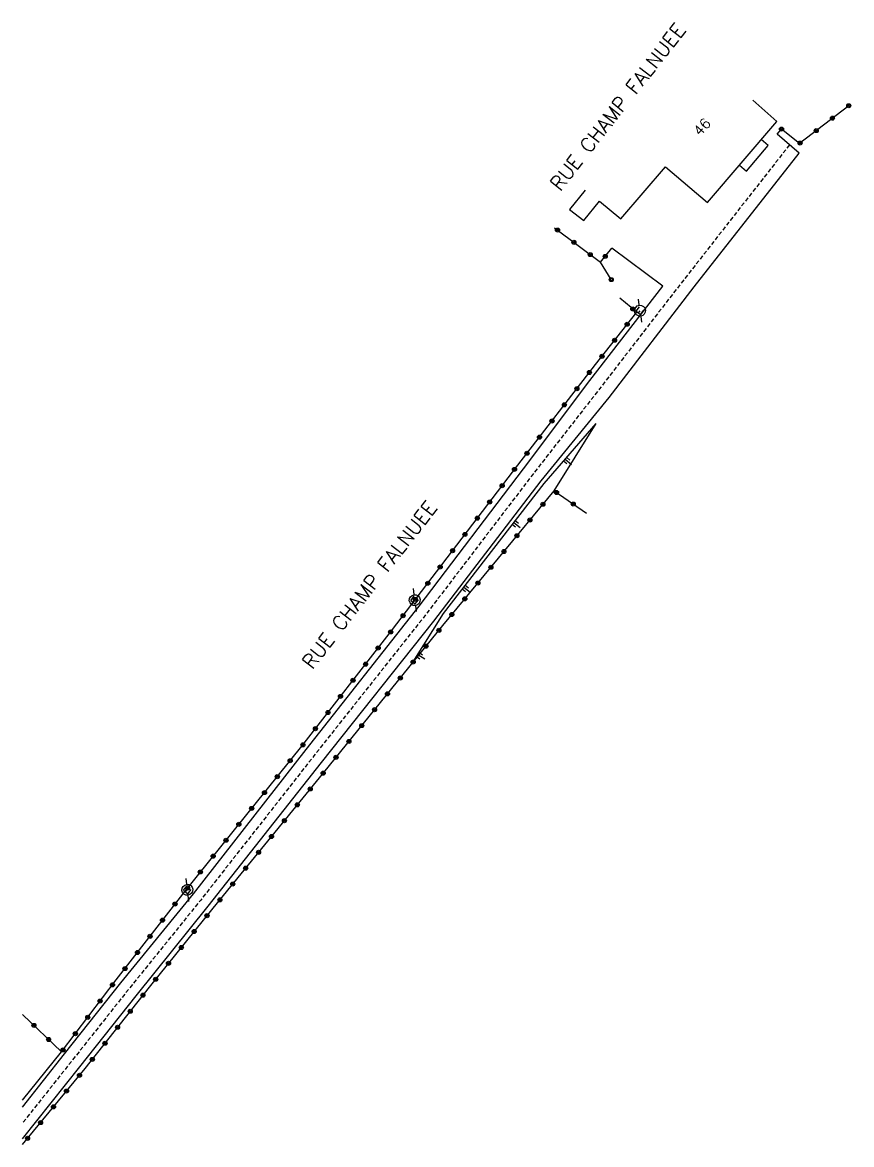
# Model space of a CAD drawing. Header units: millimetres. Extents: x 151000 to 152000, y 128000 to 129000.
# Drawn here: x 151000 to 151101.4, y 128634.4 to 128771.7 of the extents above; entities that cross this region are included whole.
import ezdxf
from ezdxf.enums import TextEntityAlignment as Align

# ---------------------------------------------------------------- set-up
doc = ezdxf.new("R2010")
doc.units = ezdxf.units.MM
doc.linetypes.add('DASHED', pattern=[0.75, 0.5, -0.25])
doc.layers.get('0').update_dxf_attribs({"linetype": 'CONTINUOUS'})
for name, color, linetype in [('W0001', 6, 'DASHED'), ('W0008', 7, 'CONTINUOUS'), ('W0100', 7, 'CONTINUOUS'), ('W0211', 2, 'CONTINUOUS'), ('W0322', 7, 'CONTINUOUS'), ('W0330', 7, 'CONTINUOUS'), ('W0334', 7, 'CONTINUOUS'), ('W0471', 7, 'CONTINUOUS'), ('W0989', 7, 'CONTINUOUS'), ('W0991', 7, 'CONTINUOUS')]:
    doc.layers.add(name, color=color, linetype=linetype)
doc.styles.get("Standard").update_dxf_attribs({"font": 'romans.shx', "width": 0.85})

# ---------------------------------------------------------------- blocks, each defined once
blk = doc.blocks.new('t322o')
at = {"color": 0, "linetype": 'Continuous'}
for radius in [0.25, 0.15]:
    blk.add_circle((0, 0), radius, dxfattribs=at)
blk = doc.blocks.new('t211o')
at = {"color": 0, "linetype": 'Continuous'}
for p, q in [((-0.29, 0.5), (-0.29, 0)), ((0, 1), (0, 0)), ((0.29, 0.5), (0.29, 0))]:
    blk.add_line(p, q, dxfattribs=at)
blk = doc.blocks.new('T471')
for p, q in [((-0.333334, 0.333334), (-0.333334, -0.333334)), ((-0.333334, 0.333334), (0.333334, 0.333334)), ((-0.333334, 0), (0, 0)), ((0.500001, 0.500001), (1.000002, 1.000002)), ((-0.500001, -0.500001), (-1.000002, -1.000002)), ((-0.333334, -0.333334), (0.333334, -0.333334))]:
    blk.add_line(p, q)
blk.add_ellipse((0, 0), major_axis=(0.471405, 0.471405), ratio=1, start_param=5.4977871438, end_param=11.780972451)

msp = doc.modelspace()

# ---------------------------------------------------------------- linework, layer by layer
at = {"layer": 'W0001', "flags": 128}
msp.add_lwpolyline([(151093.83, 128756.75), (151086.59, 128747.5), (151079.56, 128738.51), (151070.59, 128726.87), (151062.38, 128716.35), (151049.42, 128699.35), (151035.65, 128681.95), (151021.81, 128664.31), (151012.97, 128653.36), (151006.08, 128644.67), (151000, 128637)], dxfattribs=at)
at = {"layer": 'W0008'}
for points in [[(151000, 128635.08), (151007.02, 128643.88), (151013.9, 128652.57), (151022.72, 128663.55), (151036.58, 128681.15), (151050.31, 128698.44), (151063.47, 128715.62), (151071.77, 128725.84), (151082.18, 128739.37), (151095, 128755.74), (151092.31, 128758.06), (151092.86, 128758.68)], [(151000, 128638.94), (151005.14, 128645.46), (151012.04, 128654.16), (151020.91, 128665.06), (151034.71, 128682.75), (151048.52, 128700.27), (151061.29, 128717.09), (151069.4, 128727.89), (151078.32, 128739.45), (151072.11, 128744.11)]]:
    msp.add_lwpolyline(points, dxfattribs=at)
at = {"layer": 'W0100'}
msp.add_lwpolyline([(151068.82, 128751.2), (151066.91, 128748.84), (151068.67, 128747.49), (151070.58, 128749.85), (151073.2, 128747.7), (151078.67, 128754.08), (151083.79, 128749.69), (151092.3, 128759.62), (151089.34, 128762.23)], dxfattribs=at)
at = {"layer": 'W0211'}
for points in [[(151047.81, 128693.45), (151051.51, 128699.38), (151063.84, 128715.3), (151070.18, 128722.65)], [(151065.03, 128714.41), (151070.18, 128722.65)]]:
    msp.add_lwpolyline(points, dxfattribs=at)
at = {"layer": 'W0322'}
for points in [[(151101.08, 128761.54), (151095.04, 128756.9), (151092.86, 128758.68)], [(151065.09, 128746.6), (151070.71, 128742.38), (151072.11, 128744.11)], [(151072.03, 128740.26), (151070.71, 128742.38)], [(151000, 128650.31), (151004.77, 128645.71), (151011.47, 128654.53), (151019.89, 128665.4), (151034.19, 128683.15), (151045.16, 128697.28), (151060.61, 128717.56), (151070.11, 128729.85), (151075.15, 128736.28), (151073.06, 128738)], [(151000, 128634.37), (151007.66, 128643.68), (151015.53, 128653.66), (151023.33, 128663.32), (151036.86, 128679.92), (151051.41, 128697.9), (151065.03, 128714.41), (151069, 128711.67)]]:
    msp.add_lwpolyline(points, dxfattribs=at)
at = {"layer": 'W0330'}
msp.add_lwpolyline([(151000, 128639.81), (151004.77, 128645.71)], dxfattribs=at)
at = {"layer": 'W0334'}
msp.add_lwpolyline([(151087.71, 128754.27), (151088.57, 128753.53), (151091.24, 128756.66), (151090.39, 128757.39)], dxfattribs=at)

# ---------------------------------------------------------------- block references
at = {"layer": 'W0211'}
for p, rotation in [((151066.39, 128718.25), 229.247071177645), ((151060.11, 128710.48), 232.220705646066), ((151053.98, 128702.58), 232.220705646066), ((151048.36, 128694.32), 238.105979998225)]:
    msp.add_blockref('t211o', p, dxfattribs=dict(at, rotation=rotation))
at = {"layer": 'W0322'}
for p, rotation in [((151101.08, 128761.54), 217.566252702966), ((151099.09, 128760.02), 217.566252702966), ((151092.86, 128758.68), 217.566252702966), ((151097.11, 128758.5), 217.566252702966), ((151095.13, 128756.97), 217.566252702966), ((151065.46, 128746.32), 323.098855953728), ((151067.46, 128744.82), 323.098855953728), ((151069.46, 128743.32), 323.098855953728), ((151071.3, 128743.1), 51.11582681005671), ((151072.03, 128740.26), 121.931276121351), ((151074.67, 128736.67), 140.447001112203), ((151073.98, 128734.79), 51.88137524872259), ((151072.44, 128732.83), 51.88137524872259), ((151070.9, 128730.86), 51.88137524872259), ((151069.36, 128728.89), 52.30950118839679), ((151067.83, 128726.91), 52.30950118839679), ((151066.3, 128724.93), 52.30950118839679), ((151064.78, 128722.95), 52.30950118839679), ((151063.25, 128720.97), 52.30950118839679), ((151061.72, 128719), 52.30950118839679), ((151060.19, 128717.02), 52.69891196823279), ((151058.68, 128715.03), 52.69891196823279), ((151065.33, 128714.2), 325.356047236533), ((151057.16, 128713.04), 52.69891196823279), ((151063.67, 128712.76), 50.48529403109161), ((151067.38, 128712.78), 325.356047236533), ((151055.65, 128711.05), 52.69891196823279), ((151062.08, 128710.83), 50.48529403109161), ((151054.13, 128709.06), 52.69891196823279), ((151060.49, 128708.9), 50.48529403109161), ((151052.62, 128707.07), 52.69891196823279), ((151058.9, 128706.97), 50.48529403109161), ((151051.1, 128705.08), 52.69891196823279), ((151057.31, 128705.04), 50.48529403109161), ((151049.59, 128703.09), 52.69891196823279), ((151055.72, 128703.11), 50.48529403109161), ((151048.07, 128701.11), 52.69891196823279), ((151054.12, 128701.18), 50.48529403109161), ((151046.56, 128699.12), 52.69891196823279), ((151052.53, 128699.26), 50.48529403109161), ((151045.04, 128697.13), 52.18151533927289), ((151050.95, 128697.32), 51.0043839604886), ((151043.51, 128695.16), 52.18151533927289), ((151049.38, 128695.38), 51.0043839604886), ((151047.8, 128693.44), 51.0043839604886), ((151041.98, 128693.18), 52.18151533927289), ((151040.44, 128691.21), 52.18151533927289), ((151046.23, 128691.49), 51.0043839604886), ((151038.91, 128689.23), 52.18151533927289), ((151044.66, 128689.55), 51.0043839604886), ((151037.38, 128687.26), 52.18151533927289), ((151043.08, 128687.61), 51.0043839604886), ((151035.84, 128685.28), 52.18151533927289), ((151041.51, 128685.66), 51.0043839604886), ((151039.94, 128683.72), 51.0043839604886), ((151034.31, 128683.31), 52.18151533927289), ((151032.75, 128681.36), 51.1349244109357), ((151038.36, 128681.78), 51.0043839604886), ((151036.79, 128679.84), 50.8214511302672), ((151031.18, 128679.41), 51.1349244109357), ((151029.61, 128677.46), 51.1349244109357), ((151035.21, 128677.9), 50.8214511302672), ((151028.04, 128675.52), 51.1349244109357), ((151033.63, 128675.96), 50.8214511302672), ((151026.47, 128673.57), 51.1349244109357), ((151032.05, 128674.02), 50.8214511302672), ((151024.9, 128671.62), 51.1349244109357), ((151030.47, 128672.08), 50.8214511302672), ((151028.89, 128670.15), 50.8214511302672), ((151023.33, 128669.68), 51.1349244109357), ((151021.76, 128667.73), 51.1349244109357), ((151027.31, 128668.21), 50.8214511302672), ((151025.73, 128666.27), 50.8214511302672), ((151020.2, 128665.78), 51.1349244109357), ((151018.66, 128663.81), 52.248720150263), ((151024.16, 128664.33), 50.8214511302672), ((151017.13, 128661.84), 52.248720150263), ((151022.58, 128662.39), 51.0827862439248), ((151021.01, 128660.45), 51.0827862439248), ((151015.6, 128659.86), 52.248720150263), ((151014.07, 128657.88), 52.248720150263), ((151019.44, 128658.5), 51.0827862439248), ((151017.87, 128656.56), 51.0827862439248), ((151012.54, 128655.91), 52.248720150263), ((151011.01, 128653.93), 52.7680665197511), ((151016.3, 128654.61), 51.0827862439248), ((151014.74, 128652.66), 51.74907359524479), ((151009.5, 128651.94), 52.7680665197511), ((151007.99, 128649.95), 52.7680665197511), ((151013.19, 128650.69), 51.74907359524479), ((151001.4, 128648.96), 316.064490788118), ((151011.64, 128648.73), 51.74907359524479), ((151003.2, 128647.23), 316.064490788118), ((151006.47, 128647.95), 52.7680665197511), ((151010.1, 128646.77), 51.74907359524479), ((151004.96, 128645.96), 52.7680665197511), ((151008.55, 128644.8), 51.74907359524479), ((151006.98, 128642.85), 50.53543826513221), ((151005.39, 128640.92), 50.53543826513221), ((151003.8, 128638.99), 50.53543826513221), ((151002.22, 128637.06), 50.53543826513221), ((151000.63, 128635.13), 50.53543826513221)]:
    msp.add_blockref('t322o', p, dxfattribs=dict(at, rotation=rotation))
at = {"layer": 'W0471'}
for p, rotation in [((151075.55, 128736.45), 51.88137524872259), ((151047.99, 128701.02), 51.74291092235299), ((151020.17, 128665.55), 50.8804921565587)]:
    msp.add_blockref('T471', p, dxfattribs=dict(at, rotation=rotation))

# ---------------------------------------------------------------- texts
at = {"layer": 'W0989'}
for rotation, p in [(51.9512, (151072.84, 128761.42)), (52.217, (151042.47, 128702.92))]:
    msp.add_text('RUE CHAMP FALNUEE', height=1.75, rotation=rotation, dxfattribs=at).set_placement(p, align=Align.MIDDLE)
at = {"layer": 'W0991'}
msp.add_text('46', height=1.25, rotation=47.5514, dxfattribs=at).set_placement((151083.13, 128758.95), align=Align.MIDDLE)

doc.saveas('drawing.dxf')
